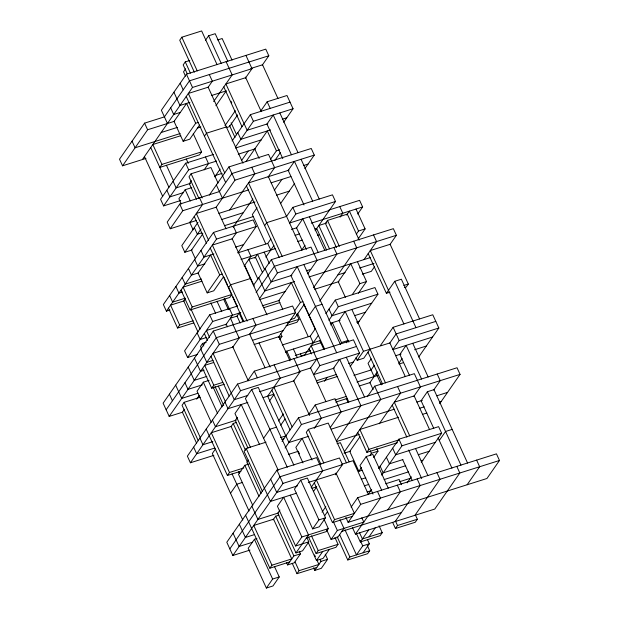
<?xml version="1.0" encoding="UTF-8"?>
<svg xmlns="http://www.w3.org/2000/svg" width="619" height="619" viewBox="0 0 619 619"><rect width="100%" height="100%" fill="white"/><g stroke="black" fill="none" stroke-linecap="round" stroke-linejoin="round"><path stroke-width="0.93" d="M217.068 64.639L201.647 30.95L181.816 37.217L179.727 40.22L194.358 72.183M189.785 60.476L185.274 61.9L183.185 64.91L187.147 73.545M167.447 123.498L161.381 110.252L186.443 74.21L265.768 49.141L268.801 55.764L189.476 80.834L164.414 116.875L144.583 123.142L119.513 159.191L122.547 165.815L145.983 158.41M185.623 68.825L183.534 71.827L185.507 76.145M205.462 40.289L208.595 35.786L215.211 33.697L227.862 61.335M122.547 165.815L147.616 129.766L174.651 121.223M142.378 159.547L192.509 87.457L252.003 68.655L245.936 55.408M207.984 87.457L212.34 81.19L209.307 74.566M201.577 151.864L161.915 164.399L159.826 167.401L199.488 154.866L201.577 151.864L193.275 133.719M195.681 123.258L186.59 103.388L174.055 121.409L183.147 141.279L195.681 123.258L198.165 122.477M213.64 101.562L232.171 74.922L226.105 61.676M199.566 125.084L189.762 139.19L183.147 141.279M215.892 105.741L226.244 90.854M213.578 154.41L185.638 163.238L160.569 199.287L163.602 205.903L180.725 200.494M204.44 136.203L206.522 133.201L226.353 126.934M245.457 78.056L252.003 68.655M163.602 205.903L188.671 169.861L216.611 161.033M262.255 65.165L268.801 55.764M218.05 183.062L210.932 167.509L191.101 173.777L189.012 176.786L198.9 198.382M224.991 125.611L235.344 110.724M191.789 187.627L185.182 189.716L178.914 198.722L181.282 203.906M191.441 180.702L189.352 183.704L196.478 199.256M237.595 114.902L229.417 126.655L226.113 127.7M304.881 168.623L314.282 155.106L311.249 148.483L231.932 173.552L219.397 191.573L179.734 204.108L167.2 222.128L170.233 228.751L196.378 220.496M204.138 169.861L208.502 163.594L205.469 156.971M170.233 228.751L182.767 210.731L248.567 189.94M232.086 140.939L250.362 114.662L290.025 102.127M214.754 176.856L220.155 169.08M235.638 146.811L253.395 121.285L293.058 108.751L286.992 95.504L267.16 101.771L260.622 111.172M190.064 222.484L202.599 204.463L199.566 197.84M209.276 195.14L228.898 166.929L268.553 154.394L274.619 167.641L268.081 177.042M197.987 222.368L181.793 245.642L184.826 252.266L192.037 249.991M241.619 160.46L248.157 151.059M246.053 161.513L267.3 130.949L276.399 150.819L270.402 159.439M184.826 252.266L201.02 228.984M215.892 207.605L234.957 180.175L314.282 155.106M202.885 233.719L191.441 250.177L195.395 258.819M283.657 122.268L293.058 108.751M237.905 252.815L256.189 226.539L253.156 219.915L213.493 232.442L163.362 304.54L166.395 311.164L170.001 310.018M229.726 209.957L254.788 173.908L251.755 167.285M166.395 311.164L216.526 239.066L256.189 226.539M274.836 160.483L280.283 152.645M233.208 227.196L252.823 198.985M185.36 298.722L183.789 300.973L198.026 332.07M231.993 239.073L236.357 232.806L233.324 226.183M257.032 207.767L252.328 214.53L265.775 243.901M168.484 308.154L177.576 328.024L179.665 325.021L193.19 320.75M181.019 290.133L190.11 310.003L192.2 307.001L231.862 294.466L228.303 286.69M274.287 190.366L281.916 179.402M219.699 274.875L210.607 255.005L198.072 273.025L207.164 292.895L219.699 274.875L222.182 274.085M223.583 276.701L213.779 290.806L207.164 292.895M264.63 225.664L266.719 222.654L286.551 216.387L292.81 207.38L332.473 194.846L335.506 201.469L315.141 230.755M280.492 203.69L294.659 183.317M237.595 306.018L209.655 314.854L184.586 350.896L187.619 357.519L197.531 354.385M228.45 287.82L230.539 284.817L250.37 278.55M244.157 266.077L250.95 256.312L247.917 249.689M254.835 258.146L257.558 254.223L264.677 269.776M187.619 357.519L212.688 321.478L240.776 312.595M231.862 294.466L229.773 297.468L190.11 310.003M238.006 252.823L267.748 243.422L270.882 238.919M206.189 342.276L202.583 343.413L200.494 346.423L201.686 349.008M278.372 337.417L295.603 312.634L292.57 306.01L213.253 331.08L163.122 403.17L169.188 416.417L182.706 412.138M265.876 257.102L273.915 245.542M335.506 201.469L295.843 214.004L289.576 223.01L329.238 210.483M166.155 409.793L216.286 337.703L295.603 312.634M225.726 324.967L232.512 315.21L229.487 308.587M253.364 285.506L271.346 259.647L311.009 247.12L317.067 260.359L307.674 273.877M236.945 316.255L239.127 313.121L243.081 321.756M169.188 416.417L219.319 344.319L239.151 338.059L233.084 324.813M256.104 292.555L274.379 266.271L393.359 228.674L396.392 235.297L389.854 244.698M200.378 397.181L184.153 402.311L182.063 405.313L198.273 440.728M259.137 299.178L277.413 272.894L396.392 235.297M184.493 409.229L182.404 412.239L196.641 443.336M209.075 380.368L203.295 382.202L197.028 391.208L211.265 422.305M196.641 399.178L199.364 395.262M232.605 347.46L239.151 338.059M301.724 250.053L304.989 245.348M359.19 240.056L347.321 214.143L327.49 220.41L325.401 223.413L336.481 247.6M202.606 368.351L211.706 388.221L213.795 385.219L222.809 382.372M249.403 334.57L255.949 325.168L252.916 318.545M340.079 217.145L342.802 213.222L339.769 206.599M346.686 215.056L349.41 211.133L358.509 231.003L356.327 234.137M356.49 346.462L237.51 384.059L187.379 456.149L190.412 462.772L213.849 455.367M357.728 214.012L362.633 206.955L359.6 200.339L328.952 210.019M294.42 311.048L300.416 302.428L302.892 301.646M190.412 462.772L240.543 390.682L300.029 371.88L293.971 358.633M247.77 380.577L254.308 371.168L353.457 339.839L359.523 353.085L350.122 366.603M313.469 287.789L336.898 254.1L333.865 247.476M279.78 339.522L281.954 336.388L280.771 333.796M304.3 304.262L294.489 318.367L290.357 319.675M296.64 314.096L299.016 319.28L296.927 322.282L286.11 325.702M293.878 465.163L258.285 387.417L251.678 389.506L245.41 398.52L278.233 470.223M358.037 239.104L365.117 228.914L356.026 209.044M215.458 448.999L212.332 453.503L242.78 520.022M206.181 429.114L227.405 475.477L229.494 472.475L211.296 432.735L231.127 426.468L233.216 423.466L236.52 422.421M237.487 417.33L235.305 420.463L247.964 448.102M309.167 315.381L315.435 306.366L322.042 304.277M319.675 301.113L356.73 247.832L353.697 241.209M285.746 352.629L286.79 351.12L290.744 359.763M282.256 344.976L310.196 336.148L315.419 328.635M325.865 313.616L335.266 300.099L374.921 287.564L377.954 294.187L357.589 323.474M364.026 259.585L376.561 241.565L373.528 234.941M269.373 401.135L273.737 394.868M318.452 335.258L304.873 354.78L301.267 355.925M328.898 320.24L338.299 306.722L377.954 294.187M330.739 325.006L332.372 322.654L341.471 342.524L340.38 344.094M352.273 294.605L359.902 283.634L366.518 281.544L357.418 261.675M266.031 442.175L246.2 448.442L244.11 451.444L262.309 491.184M293.491 381.289L300.029 371.88M374.456 266.835L371.323 271.339L362.308 274.194M358.339 293.298L366.518 281.544M310.289 368.398L316.827 358.997M248.931 463.987L244.799 465.295L238.532 474.301L252.769 505.398M248.459 460.033L246.888 462.285L261.125 493.389M263.601 438.26L269.869 429.246L276.476 427.156M278.473 421.005L283.378 413.949M230.523 493.242L236.791 484.228L242.571 482.402M359.523 353.085L319.861 365.612L313.593 374.627L334.33 368.073M280.724 425.183L285.08 418.916M346.447 342.787L348.079 340.435L341.471 342.524M282.047 441.393L298.397 417.887L457.031 367.756L460.064 374.379L439.699 403.665M324.433 381.289L327.157 377.373M368.204 253.581L386.395 293.313L394.752 281.297L401.367 279.208L419.558 318.947M285.08 448.017L301.43 424.51L460.064 374.379M308.657 414.397L315.195 404.996L335.026 398.729L341.084 411.975L330.19 427.652M311.164 487.393L322.654 470.873L316.588 457.627L276.933 470.154L226.794 542.252L232.86 555.491L249.983 550.082M403.913 324L370.294 250.571L390.125 244.304L408.316 284.044L406.226 287.046L404.424 287.618M346.408 462.811L328.209 423.079L308.378 429.346L306.289 432.348L320.928 464.312M355.987 357.712L357.178 360.304L363.446 351.29L389.885 342.941L405.306 376.631M229.827 548.875L279.958 476.777L339.452 457.983L342.485 464.606L335.397 474.788M314.173 428.433L321.261 418.243L315.195 404.996M370.054 349.201L363.786 358.215L357.178 360.304M232.86 555.491L282.991 483.4L342.485 464.606M371.183 358.842L368.05 363.353L374.116 376.592M380.584 345.325L393.119 327.304L432.774 314.769L438.84 328.016L418.676 357.008M374.356 365.272L371.083 369.969L353.96 375.385M389.606 343.328L396.152 333.927L435.807 321.393M256.916 538.515L254.44 539.304L248.173 548.31L266.363 588.05L272.971 585.961L279.239 576.947L274.496 566.586M273.056 519.937L275.672 516.184L278.976 515.14M279.935 510.048L277.761 513.182L295.952 552.922L302.559 550.833L308.827 541.818L306.846 537.501M300.733 480.143L294.466 489.149L312.665 528.889L319.272 526.8L325.54 517.786L307.341 478.054L300.733 480.143L318.924 519.875L312.665 528.889M369.752 382.867L377.381 371.895M438.84 328.016L399.178 340.551L392.918 349.565L432.573 337.03M336.396 440.968L360.916 405.708L339.692 359.353L333.424 368.359L348.853 402.048M367.369 396.709L374.681 386.194L414.343 373.667L420.409 386.914L413.871 396.315M398.853 363.276L402.118 358.571M313.462 491.501L316.727 486.805M344.234 451.947L380.747 399.441L374.681 386.194M360.111 436.534L349.758 451.421L358.858 471.291L362.161 470.247M245.596 515.217L269.853 568.196L271.942 565.193L291.773 558.926L273.583 519.186L253.751 525.454L271.942 565.193M379.323 423.736L400.578 393.173L397.545 386.55M266.363 588.05L272.631 579.036L279.239 576.947M301.871 536.983L283.68 497.25L277.413 506.257L295.603 545.997L301.871 536.983L328.31 528.626L323.961 519.124M322.012 512.161L325.826 506.675M286.411 562.346L287.595 564.938L293.863 555.924L300.47 553.835L299.287 551.243M295.952 552.922L308.486 534.893L290.288 495.161M357.767 432.488L366.866 452.35L368.955 449.348L398.698 439.947M324.805 515.557L327.528 511.634M388.268 488.151L372.847 454.462L366.231 456.543L359.964 465.558L373.017 494.063M300.47 553.835L294.203 562.849L287.595 564.938M358.858 471.291L361.581 467.376M369.752 455.623L371.385 453.27L378 451.181L376.809 448.589M373.636 457.449L378 451.181M292.238 563.321L296.981 573.689L299.07 570.679L318.901 564.42L316.92 560.094M328.31 528.626L326.221 531.636L306.397 537.903M314.297 482.882L332.488 522.622L334.577 519.62L354.408 513.352L335.955 473.04M467.585 463.082L433.973 389.653L427.358 391.742L421.09 400.756L433.749 428.394M308.61 537.16L316.123 553.572L318.212 550.57L338.044 544.302L334.879 537.393M351.105 507.123L357.643 497.715L496.453 453.851L499.487 460.474L486.952 478.495L348.141 522.366L345.866 517.399M378.573 468.467L398.938 439.181L438.6 426.646L441.633 433.269L421.268 462.555M433.695 390.047L440.233 380.646L437.207 374.023M308.161 542.36L316.464 560.497L322.731 551.483M326.739 529.972L331.088 539.474L337.355 530.46L363.794 522.103L361.821 517.786M313.531 567.832L314.723 570.424L320.99 561.41L327.598 559.321L325.223 554.144M329.347 549.401L323.079 558.408L316.464 560.497M348.141 522.366L360.676 504.338L499.487 460.474M368.026 494.612L371.686 489.358M381.606 475.09L401.971 445.804L441.633 433.269M327.598 559.321L321.331 568.335L314.723 570.424M338.044 544.302L335.955 547.312L316.123 553.572M352.404 527.496L355.438 534.12L380.507 498.071L377.474 491.447M337.092 536.658L347.77 559.978L349.859 556.976L369.69 550.709L367.315 545.525M356.351 533.315L360.304 541.958L368.661 529.941M367.369 539.466L369.35 543.784L362.734 545.873L356.467 554.887L345 529.833M369.001 536.866L375.269 527.852M387.804 509.832L400.338 491.811L397.305 485.188M407.163 482.835L411.341 476.823M439.289 440.496L445.556 431.482L452.164 429.393M363.082 552.798L369.35 543.784M369.69 550.709L367.601 553.711L347.77 559.978M379.06 525.779L382.225 532.688L380.136 535.69L360.304 541.958M395.1 521.585L420.169 485.544L417.136 478.92M392.67 522.459L395.44 528.51L397.53 525.508L417.361 519.24L415.38 514.923M414.931 515.317L439.993 479.276L436.96 472.653M417.361 519.24L415.272 522.243L395.44 528.51M467.121 484.762L479.655 466.741L476.622 460.118M217.656 39.956L222.159 38.525L232.048 60.128M250.811 68.477L262.533 64.778L277.954 98.467M245.735 77.669L225.904 83.936L247.128 130.292L267.857 123.738M189.894 102.344L179.974 105.478L173.916 92.231M211.528 95.512L225.943 90.954M180.021 112.496L173.707 114.492L170.682 107.868M161.18 132.512L177.398 127.382M180.144 133.549L135.081 147.786L132.048 141.171M197.275 128.133L200.881 126.996M180.763 135.7L152.823 144.529L161.915 164.399M282.279 119.181L286.79 117.757M270.604 129.905L240.861 139.306L237.828 132.683M235.499 148.034L261.636 139.77M238.245 154.193L255.368 148.784M276.399 150.819L279.703 149.775M190.559 183.325L176.136 187.882L173.103 181.259M215.799 175.347L222.105 173.359M183.386 192.625L169.869 196.896L166.836 190.273M289.088 170.101L248.521 182.922L282.14 256.351M303.503 165.544L308.014 164.12M271.099 182.814L290.93 176.547M218.909 213.369L254.958 201.98M276.592 195.14L289.212 191.155M221.656 219.536L243.29 212.696M201.871 232.821L197.36 234.245L194.327 227.622M224.403 225.695L253.248 216.58M213.911 253.96L203.991 257.094L200.958 250.471M235.537 247.12L243.654 244.559M291.425 229.463L296.834 227.753M311.256 223.196L362.633 206.955M326.909 222.933L318.793 225.502L329.47 248.823M204.935 263.826L197.724 266.1L194.691 259.477M295.07 235.336L299.581 233.912M314.901 229.076L316.704 228.504L326.592 250.099M198.668 272.832L191.457 275.115L188.431 268.491M241.031 259.446L275.285 248.621M297.816 241.503L302.327 240.079M317.648 235.235L319.45 234.663M201.415 278.999L185.197 284.129L182.164 277.505M358.509 231.003L365.117 228.914M202.034 281.15L183.108 287.131L192.2 307.001M182.535 291.998L178.93 293.135L175.897 286.512M185.282 298.165L172.662 302.149L169.629 295.526M184.091 300.88L170.573 305.152L179.665 325.021M291.874 275.354L271.145 281.908L265.079 268.661M306.297 270.797L310.808 269.373M294.621 281.521L264.878 290.922L258.812 277.676M309.043 276.964L370.34 257.589M259.516 299.642L285.653 291.387M337.928 274.867L345.139 272.584M359.562 268.027L373.984 263.47M177.576 328.024L193.801 322.901M262.263 305.809L279.386 300.393M314.537 289.29L338.872 281.599M263.779 307.674L280.005 302.544M206.46 337.502L200.154 339.498L197.121 332.875M238.864 337.595L289.336 321.648M403.812 285.467L408.316 284.044M287.293 322.986L299.016 319.28M386.395 293.313L390.001 292.176M252.428 340.342L283.069 330.654M232.883 347.066L213.052 353.333L234.276 399.696L247.793 395.425M371.686 303.202L332.032 315.736L328.999 309.113M254.107 344.497L278.89 336.666L289.971 360.854M278.651 337.432L281.954 336.388M213.091 360.351L206.785 362.347L200.718 349.101M330.267 323.319L340.187 320.185M354.61 315.628L365.427 312.216M213.71 362.502L204.696 365.349L213.795 385.219M204.123 370.216L200.517 371.354L194.451 358.107M356.451 322.081L359.159 321.222M206.87 376.383L194.25 380.368L188.184 367.121M285.289 351.6L320.441 340.489M321.06 342.64L311.14 345.773L314.305 352.683M202.405 384.825L187.983 389.382L184.949 382.759M295.248 355.484L310.568 350.64M211.706 388.221L224.326 384.237M197.941 393.266L181.715 398.388L175.657 385.142M298.845 371.709L310.56 368.003L325.989 401.692M259.516 391.719L293.762 380.894M348.745 363.515L353.256 362.092M247.84 402.435L228.009 408.702L224.976 402.079M263.16 397.599L273.977 394.179M316.34 380.793L336.171 374.526M395.665 355.724L401.073 354.014M414.591 349.743L426.305 346.036M316.959 382.937L337.688 376.391M399.023 364.034L403.534 362.61M236.21 420.177L215.474 426.731L212.441 420.108M356.993 382.008L377.722 375.454M359.121 386.024L369.938 382.604L373.102 389.513M335.065 399.959L345.882 396.539M335.684 402.11L347.398 398.404M212.859 441.618L202.947 444.751L199.914 438.128M214.7 448.063L196.68 453.766L193.646 447.142M280.453 437.618L285.862 435.908M281.97 439.482L283.773 438.91M308.726 436.263L288.895 442.531L267.671 396.175L280.206 378.147L274.14 364.901M331.258 429.145L394.349 409.205M416.889 402.087L422.297 400.377M436.72 395.82L447.537 392.4M419.636 408.246L424.139 406.822M439.467 401.979L441.27 401.414M398.621 417.229L359.856 429.478L368.955 449.348M229.494 472.475L243.917 467.918M288.369 454.416L298.281 451.282L299.464 453.874M227.405 475.477L240.923 471.206M336.751 441.471L359.283 434.352M422.382 414.413L426.886 412.989M337.069 443.715L340.373 442.67L349.07 461.673M344.048 453.224L350.362 451.236M366.866 452.35L397.514 442.67M341.897 464.235L353.016 460.722L368.437 494.419M297.46 485.861L276.724 492.415L270.665 479.168M308.277 482.449L336.218 473.612M435.366 442.283L395.703 454.818L392.67 448.195M296.602 493.165L270.457 501.429L246.2 448.442M311.922 488.321L316.433 486.898M402.961 459.553L389.436 463.824L386.411 457.201M418.282 454.71L429.099 451.29M361.256 479.214L365.759 477.791M405.708 465.72L383.176 472.839L380.143 466.215M421.028 460.876L422.831 460.304M278.658 512.896L257.93 519.449L251.863 506.203M364.289 485.838L368.792 484.414M384.12 479.57L408.455 471.879M385.645 483.772L399.17 479.501L401.538 484.685M367.036 491.997L370.642 490.859M399.479 481.744L410.296 478.325M254.409 534.623L245.395 537.47L239.329 524.223M318.924 519.875L325.54 517.786M252.645 542.213L239.127 546.484L233.061 533.238M332.488 522.622L352.319 516.354M295.603 545.997L308.827 541.818M341.874 531.373L401.367 512.578M331.088 539.474L337.695 537.385L343.963 528.371L340.009 519.736M355.438 534.12L434.762 509.05L459.824 473.009L456.791 466.386M269.853 568.196L289.684 561.928M382.225 532.688L362.394 538.956L359.624 532.905M296.981 573.689L316.812 567.422M394.752 281.297L415.976 327.66M412.741 343.297L428.17 376.986M421.562 379.076L406.134 345.387L399.866 354.393L409.36 375.129M427.358 391.742L460.977 465.171M393.119 327.304L399.178 340.551M438.097 437.904L451.94 468.134M429.563 429.609L414.142 395.92L394.311 402.188L409.732 435.877M359.902 283.634L350.811 263.764L338.276 281.784L345.394 297.337M279.834 112.929L298.025 152.661M301.058 159.284L319.257 199.024M327.49 220.41L339.359 246.323M267.16 101.771L270.194 108.395M291.417 154.75L273.227 115.018L266.959 124.024L282.775 158.58M312.641 201.113L294.451 161.373L288.183 170.387L304.006 204.943M245.472 77.089L261.156 111.358M309.407 216.751L324.836 250.44M351.863 309.469L385.475 382.898M415.666 448.837L427.93 475.616M367.965 352.211L382.596 384.175M392.222 405.19L406.853 437.153M376.205 373.59L381.343 384.825M318.22 252.529L302.799 218.84L296.532 227.846L306.42 249.442M363.446 351.29L345.247 311.558L338.98 320.565L348.868 342.168M408.664 450.059L421.717 478.564M250.362 114.662L253.395 121.285M292.81 207.38L295.843 214.004M335.266 300.099L338.299 306.722M398.938 439.181L401.971 445.804M208.595 35.786L221.254 63.424M402.791 459.932L412.285 480.669M268.352 176.655L301.971 250.084M254.765 148.97L259.121 158.472M230.995 101.222L231.785 102.947M223.815 86.939L242.006 126.671M303.852 264.537L340.241 344.017M346.3 357.264L364.498 396.996M336.659 352.729L297.244 266.627L290.976 275.641L324.596 349.07M231.111 122.794L236.651 134.888M229.479 125.394L235.019 137.488M242.965 163.215L208.162 87.194L188.331 93.461L224.72 172.941M181.816 37.217L197.237 70.906M303.813 304.285L315.288 329.339M319.837 340.682L323.791 349.317M346.207 398.272L348.188 402.59M370.201 450.678L371.385 453.27M300.416 302.428L291.317 282.566L278.782 300.586L282.736 309.221M246.432 185.924L279.262 257.62M366.231 456.543L381.66 490.24M185.274 61.9L190.42 73.135M395.556 521.183L397.53 525.508M267.748 243.422L270.782 250.045M310.196 336.148L313.229 342.771M297.546 313.299L308.231 336.62M186.443 74.21L192.509 87.457M228.898 166.929L234.957 180.175M271.346 259.647L277.413 272.894M313.794 352.373L319.861 365.612M309.051 348.776L311.427 353.96M264.166 252.134L269.311 263.369M180.175 83.217L183.209 89.84M186.242 96.463L225.664 182.566M300.354 353.867L301.538 356.459M262.588 272.778L255.469 257.233L248.861 259.315L257.961 279.184M293.398 349.039L297.352 357.674M216.364 184.949L222.43 198.196M357.643 497.715L360.676 504.338M244.683 265.327L254.177 286.055M266.982 314.831L232.179 238.81L212.348 245.078L247.151 321.099M226.051 228.806L216.163 207.21L196.331 213.478L208.595 240.257M293.499 380.321L309.585 415.45M186.273 159.044L188.246 163.362M360.366 540.689L362.734 545.873M308.378 429.346L323.807 463.035M191.101 173.777L202.173 197.964M185.638 163.238L188.671 169.861M213.493 232.442L216.526 239.066M298.397 417.887L301.43 424.51M259.067 342.934L270.139 367.121M311.999 459.948L302.118 438.353L295.851 447.367L302.97 462.919M185.182 189.716L190.319 200.943M223.954 277.188L227.513 284.964M232.651 296.192L237.394 306.56M210.259 248.08L243.878 321.509M249.681 334.175L265.102 367.872M273.938 387.161L292.129 426.901M316.386 479.88L334.577 519.62M194.242 216.48L206.506 243.259M339.576 534.514L349.859 556.976M333.401 521.825L337.355 530.46M271.849 390.163L290.04 429.903M240.203 323.033L237.038 316.123L230.423 318.212L233.587 325.122M166.441 165.312L173.56 180.856M144.583 123.142L147.616 129.766M189.592 222.051L193.151 229.827M224.527 298.358L229.664 309.585M223.614 299.155L228.365 309.523M179.734 204.108L182.767 210.731M254.308 371.168L257.342 377.791M150.734 147.531L168.925 187.271M217.006 301.244L221.749 311.612M227.436 326.809L226.252 324.217L206.421 330.484L209.586 337.394M232.62 346.493L248.304 380.755M251.678 389.506L287.27 467.252M144.467 156.545L162.658 196.277M210.855 302.931L215.598 313.299M311.489 535.884L318.212 550.57M209.655 314.854L212.688 321.478M320.193 559.684L320.99 561.41M213.253 331.08L219.319 344.319M237.51 384.059L240.543 390.682M276.933 470.154L282.991 483.4M314.545 554.91L315.342 556.643M259.423 444.264L241.232 404.524L234.965 413.538L250.386 447.228M204.332 333.486L207.497 340.404M191.023 309.198L200.115 329.068M210.963 356.335L229.154 396.075M202.583 343.413L203.767 346.006M218.314 386.132L225.432 401.685M233.216 423.466L245.48 450.245M275.672 516.184L293.863 555.924M215.041 386.542L223.738 405.553M295.116 562.044L299.07 570.679M213.068 387.022L222.167 406.892M231.127 426.468L247.345 461.89M244.799 465.295L259.036 496.392M203.295 382.202L217.532 413.299M238.655 471.771L239.445 473.504M232.04 473.86L249.047 511.008M254.44 539.304L272.631 579.036M184.153 402.311L200.363 437.726M169.389 394.156L172.422 400.779"/></g></svg>
